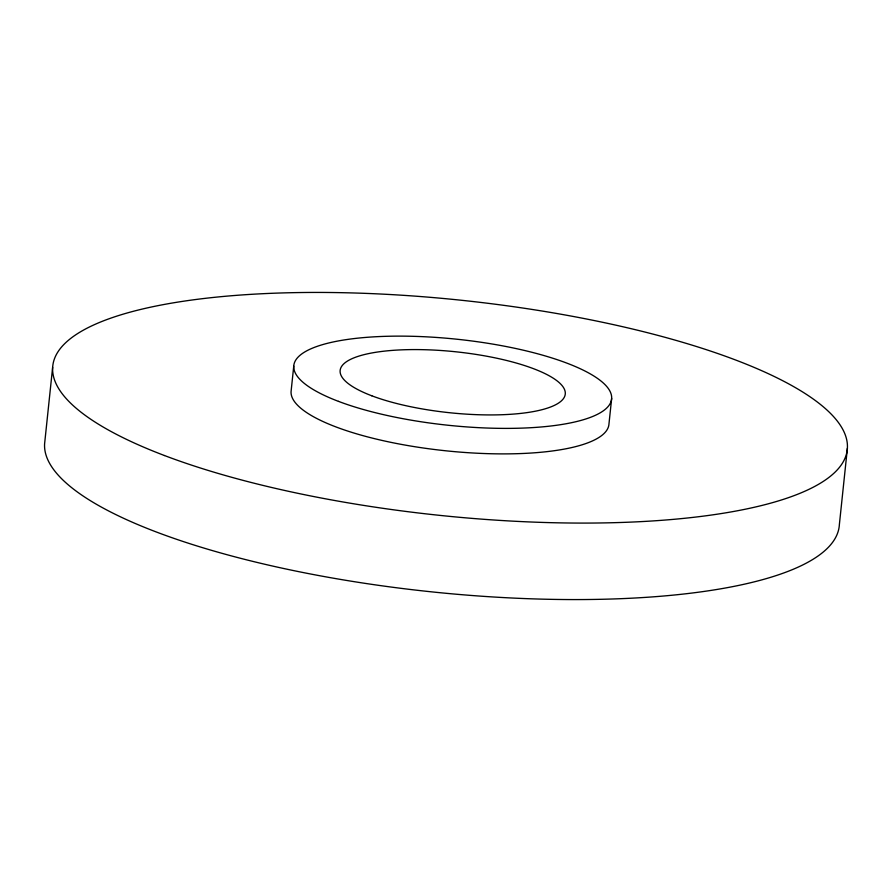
<?xml version="1.0" encoding="UTF-8"?>
<svg xmlns="http://www.w3.org/2000/svg" width="892" height="892" viewBox="0 0 892 892"><rect width="100%" height="100%" fill="white"/><g stroke="black" fill="none" stroke-linecap="round" stroke-linejoin="round"><path stroke-width="1.34" d="M52.639 367.314L44.6 443.803A399.46 108.099 6 0 0 435.53 592.255A399.46 108.099 6 0 0 839.361 524.686L847.4 448.197M293.747 366.088L291.071 391.577A159.78 43.24 6 0 0 447.438 450.962A159.78 43.24 6 0 0 608.968 423.934L611.656 398.434M164.474 455.533A399.46 108.099 6 0 0 832.191 474.767A399.46 108.099 6 0 0 353.399 292.966A399.46 108.099 6 0 0 164.474 455.533M371.797 395.792A113.184 30.629 6 0 0 560.979 401.244A113.184 30.629 6 0 0 425.328 349.731A113.184 30.629 6 0 0 371.797 395.792M338.481 401.367A159.78 43.24 6 0 0 605.568 409.06A159.78 43.24 6 0 0 414.055 336.34A159.78 43.24 6 0 0 338.481 401.367"/></g></svg>
